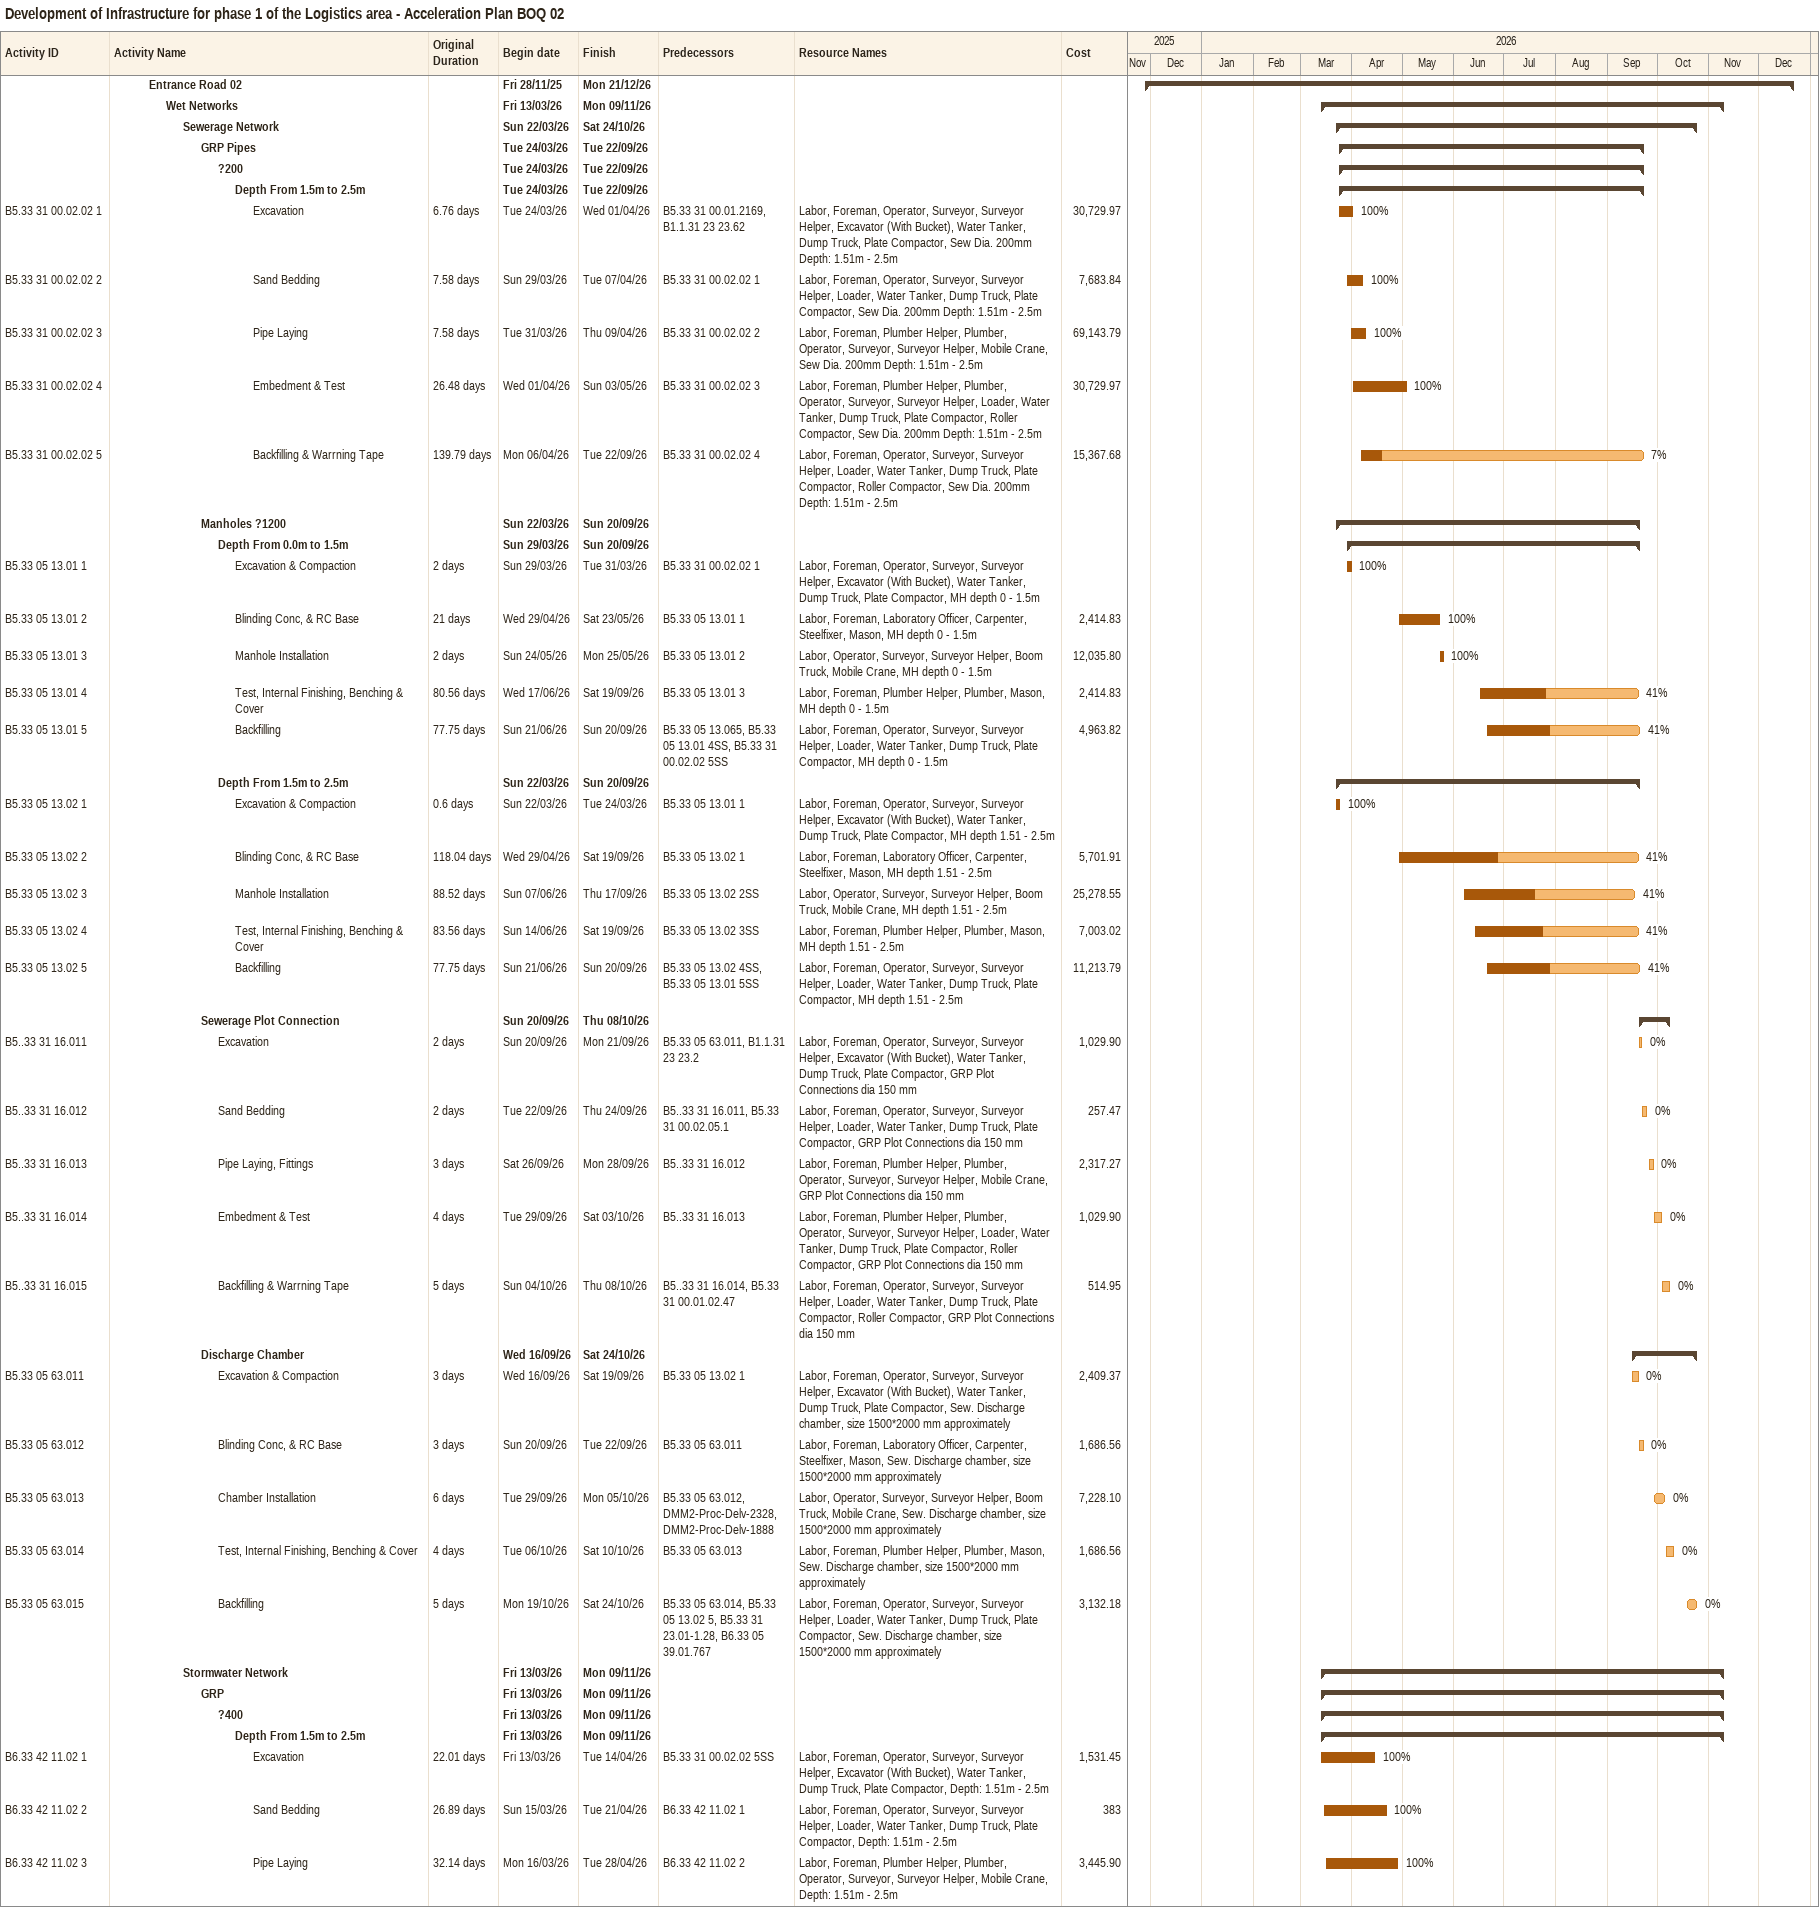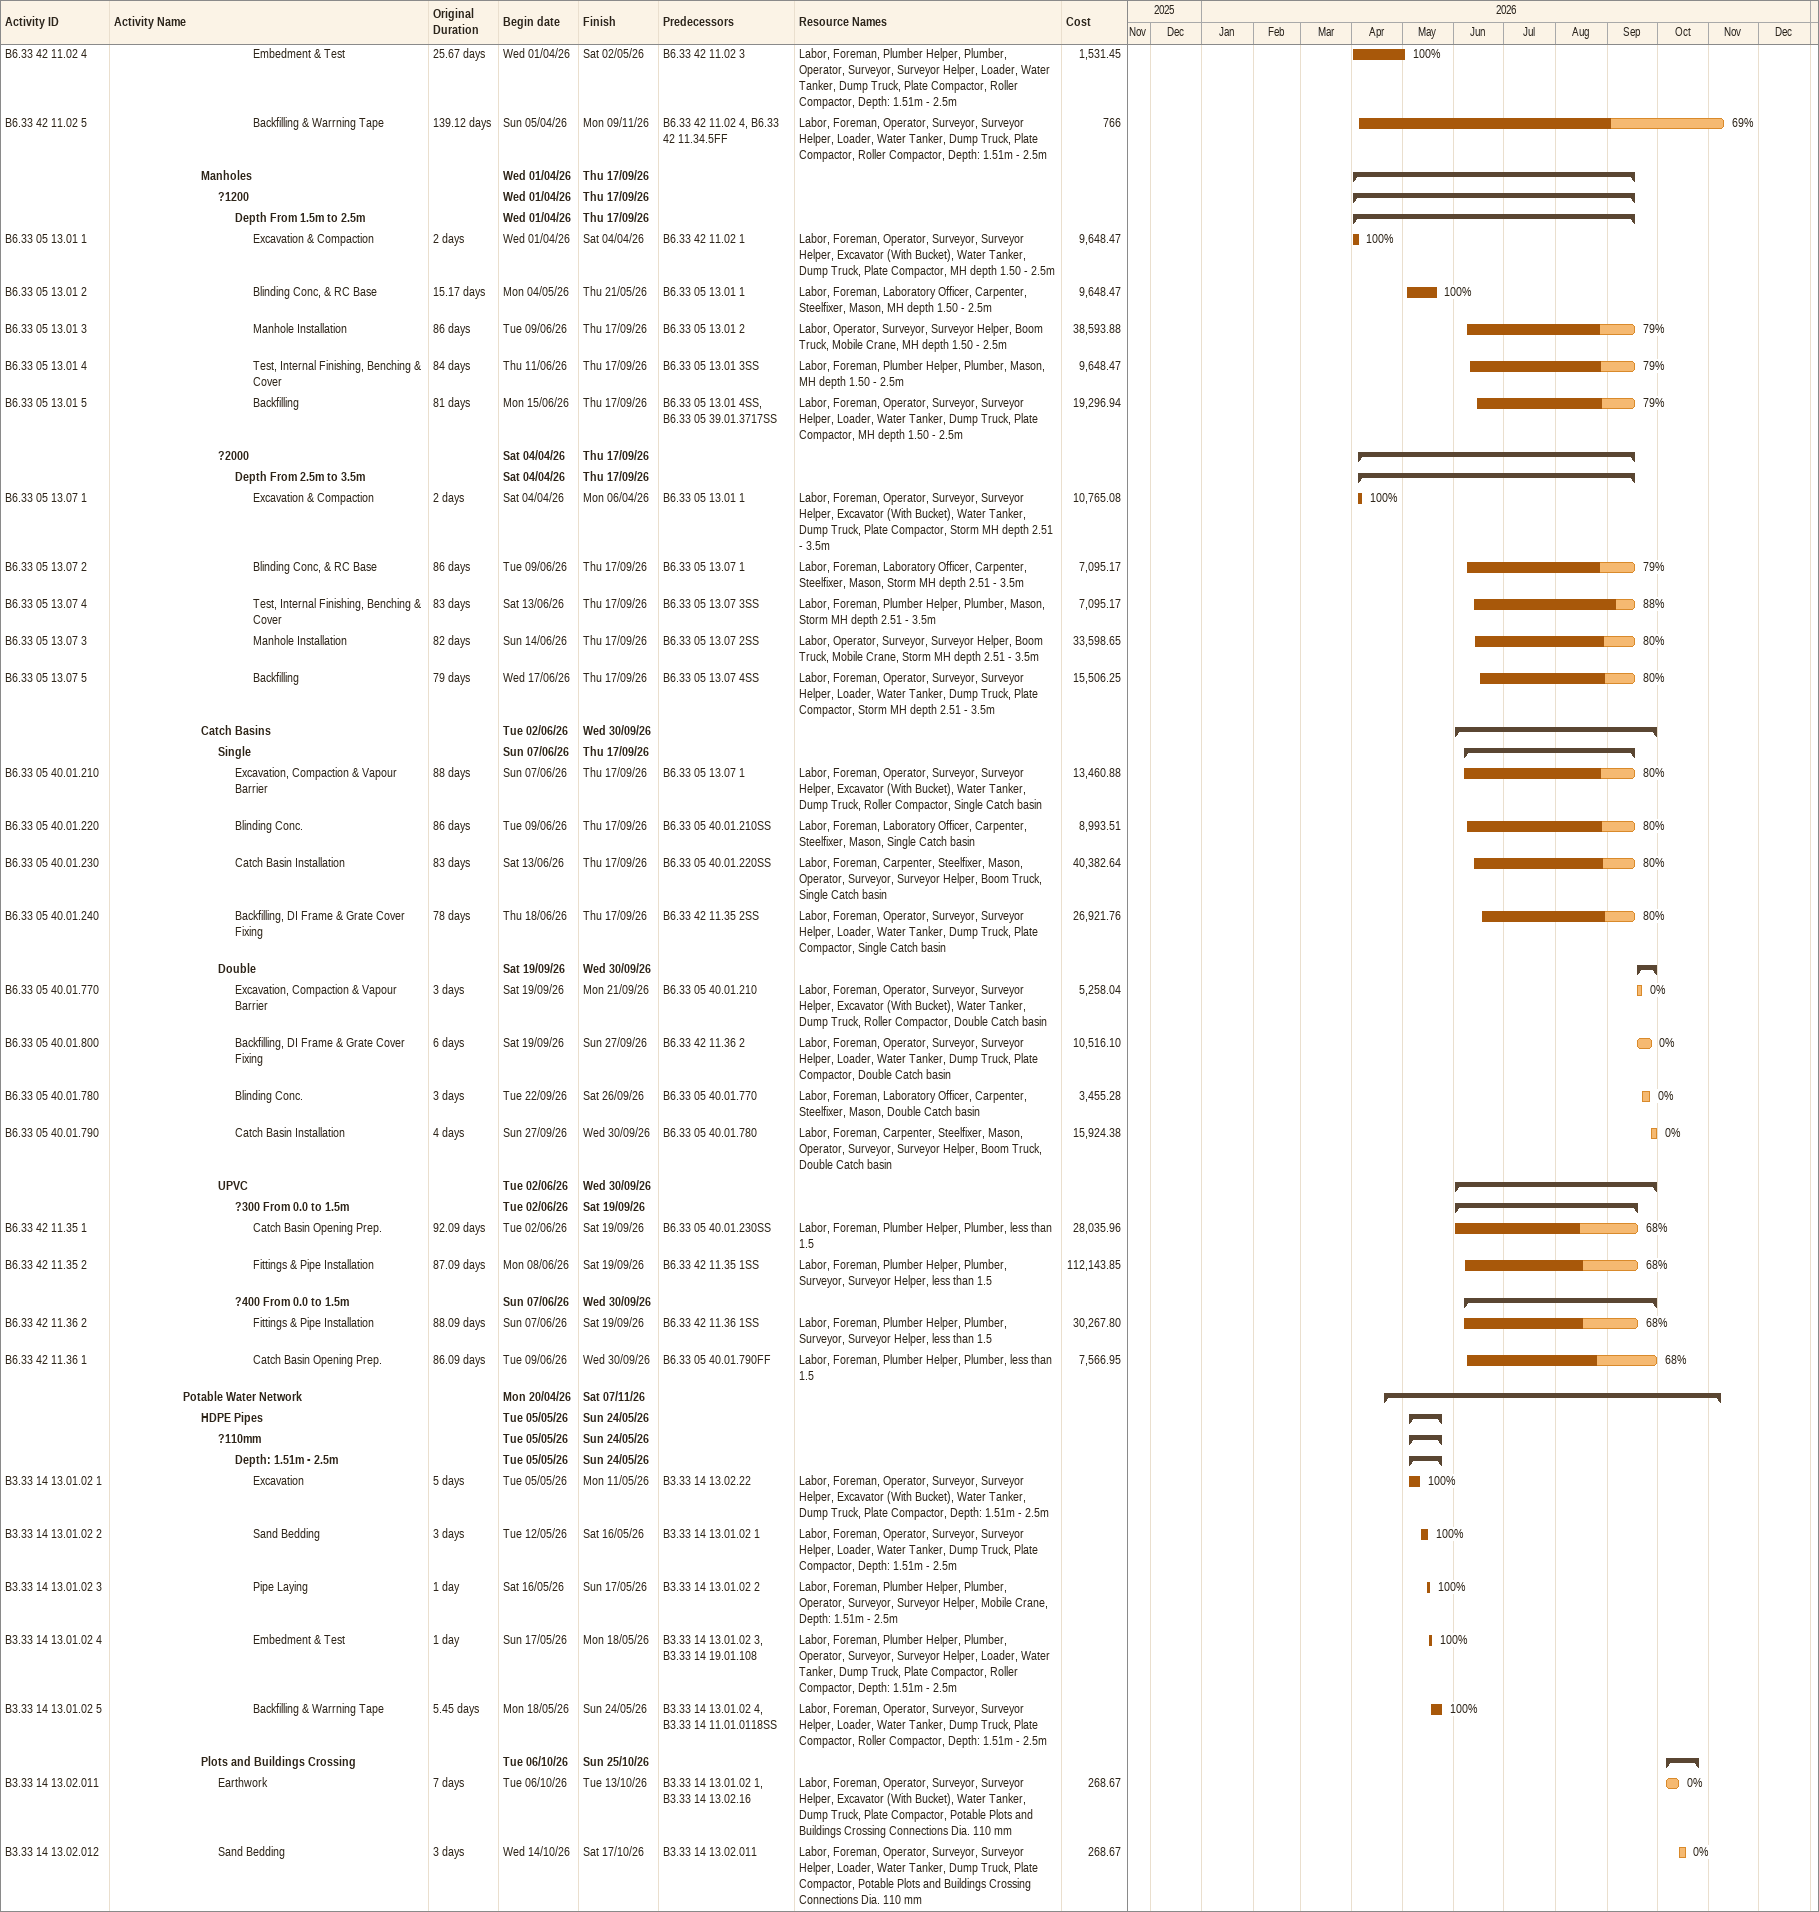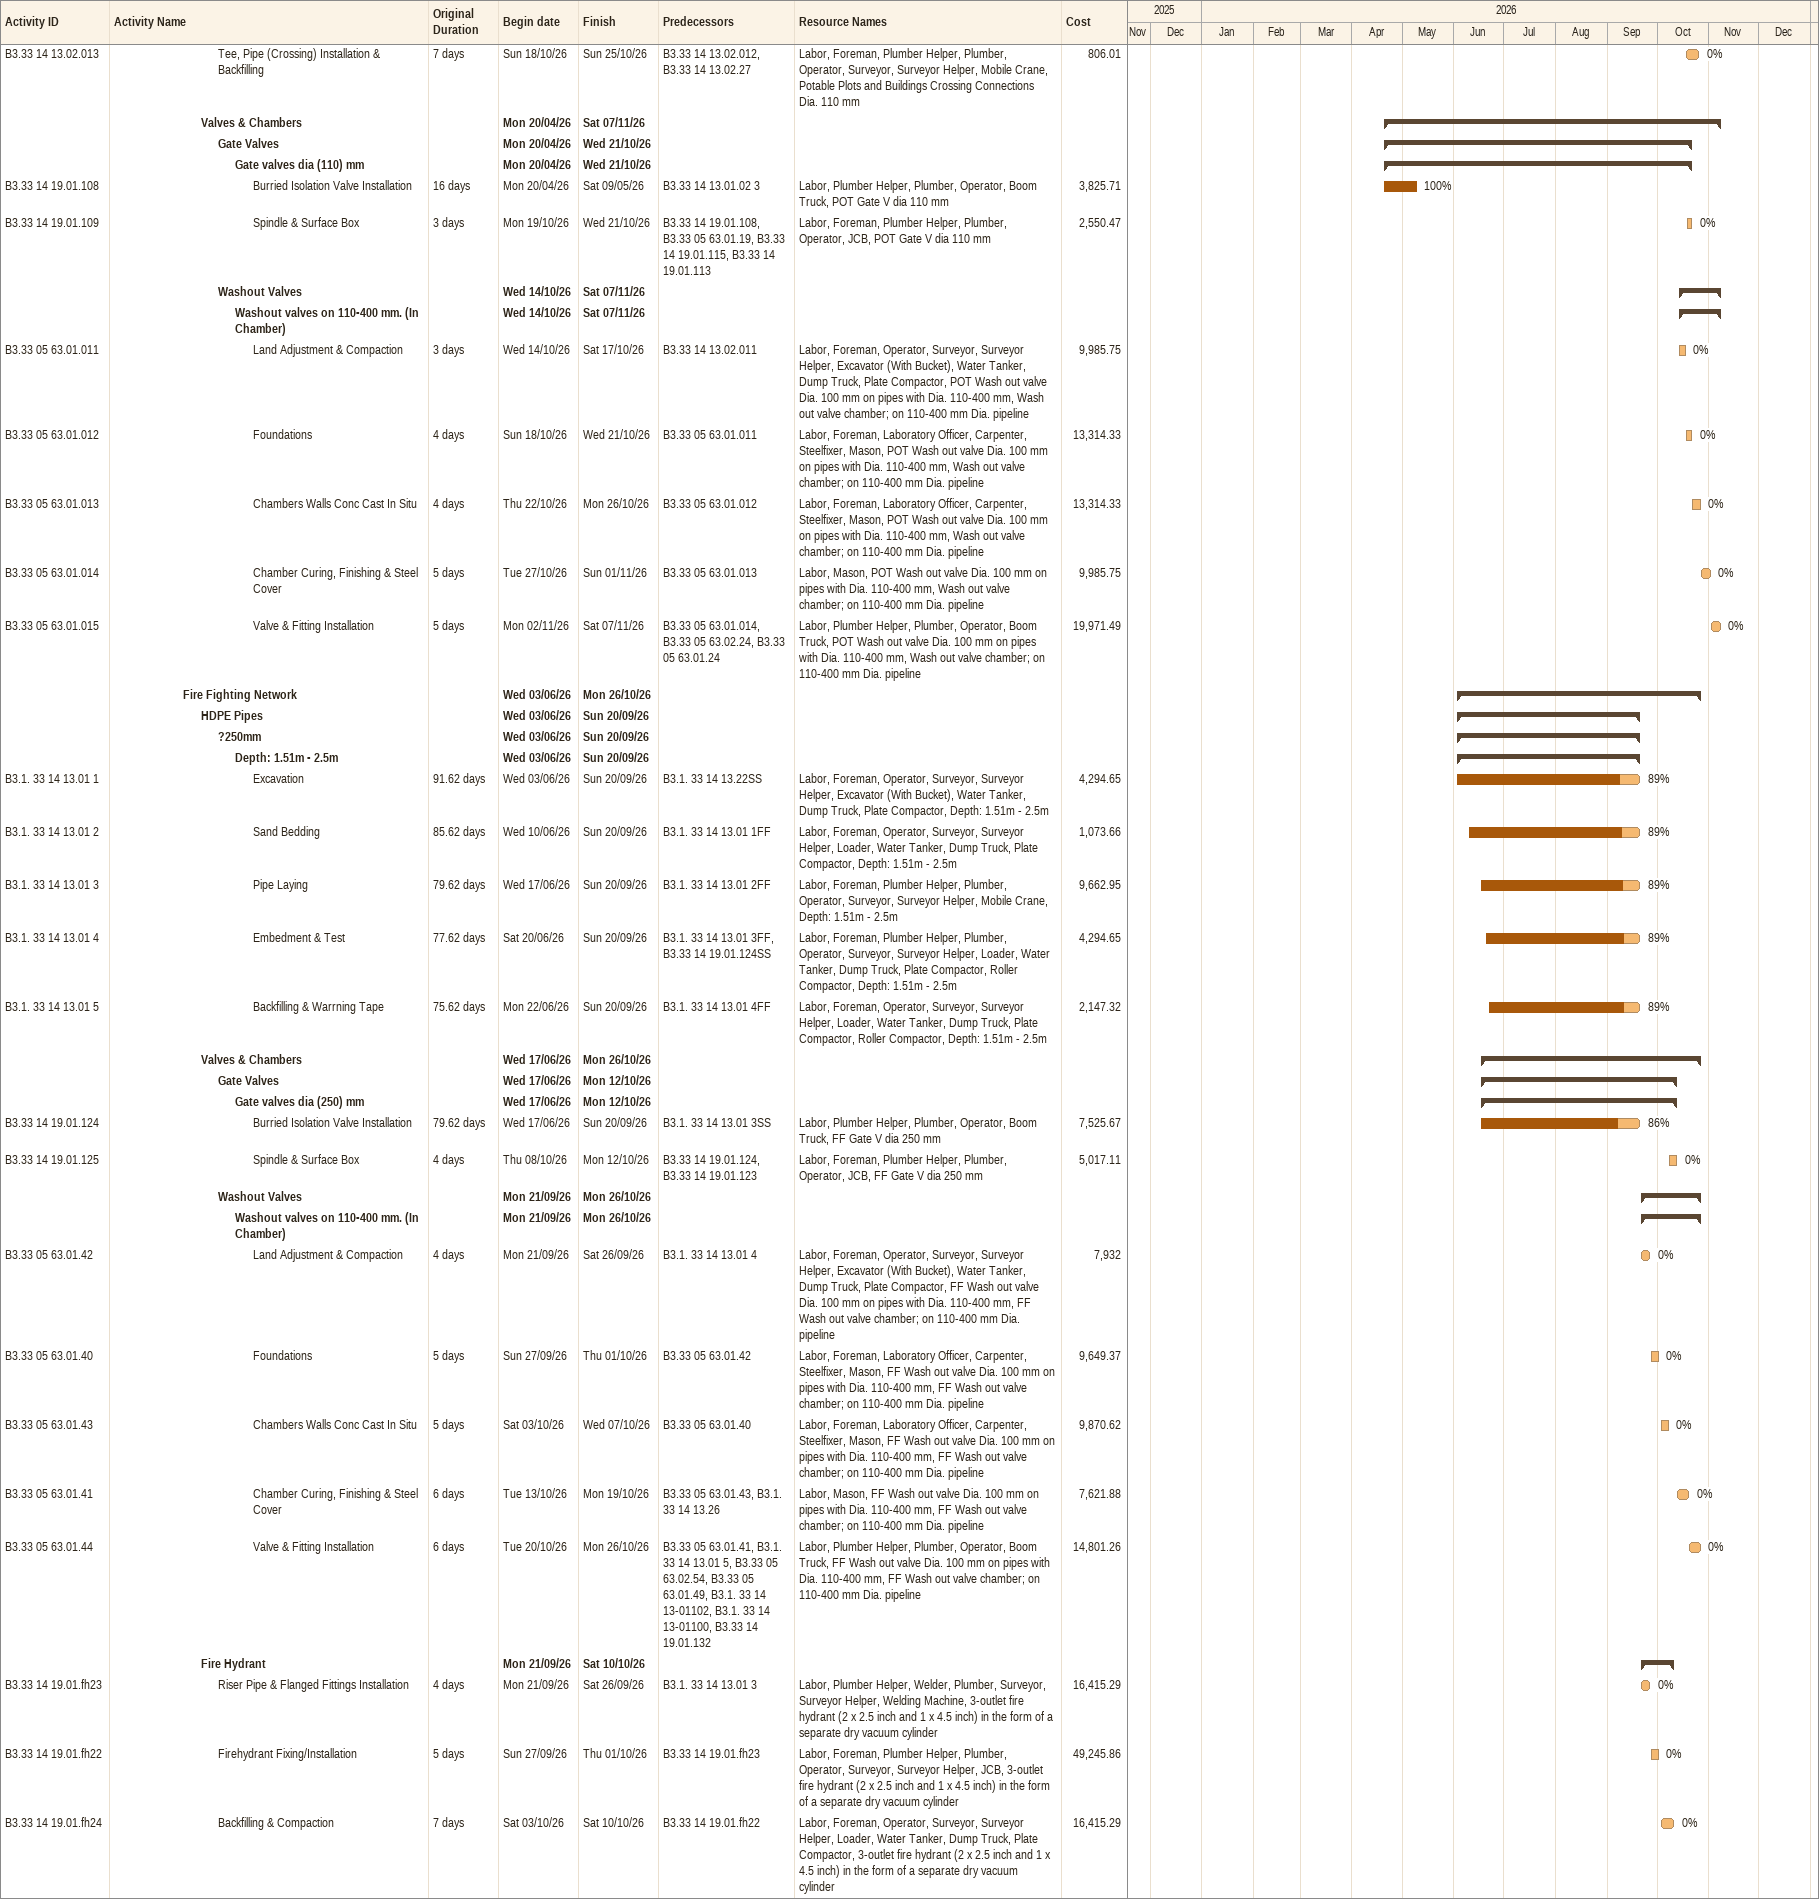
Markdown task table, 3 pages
Development of Infrastructure for phase 1 of the Logistics area - Acceleration Plan BOQ 02

| ID | Level | Task | Original duration | Start | Finish | Predecessors | Resources | % complete | Cost |
|---|---|---|---|---|---|---|---|---|---|
|  | 3 | **Entrance Road 02** |  | 2025-11-28 | 2026-12-21 |  |  |  |  |
|  | 4 | **Wet Networks** |  | 2026-03-13 | 2026-11-09 |  |  |  |  |
|  | 5 | **Sewerage Network** |  | 2026-03-22 | 2026-10-24 |  |  |  |  |
|  | 6 | **GRP Pipes** |  | 2026-03-24 | 2026-09-22 |  |  |  |  |
|  | 7 | **?200** |  | 2026-03-24 | 2026-09-22 |  |  |  |  |
|  | 8 | **Depth From 1.5m to 2.5m** |  | 2026-03-24 | 2026-09-22 |  |  |  |  |
| B5.33 31 00.02.02 1 | 9 | Excavation | 6.76d | 2026-03-24 | 2026-04-01 | B5.33 31 00.01.2169, B1.1.31 23 23.62 | Labor, Foreman, Operator, Surveyor, Surveyor Helper, Excavator (With Bucket), Water Tanker, Dump Truck, Plate Compactor, Sew Dia. 200mm Depth: 1.51m - 2.5m | 100 | 30729.97 |
| B5.33 31 00.02.02 2 | 9 | Sand Bedding | 7.58d | 2026-03-29 | 2026-04-07 | B5.33 31 00.02.02 1 | Labor, Foreman, Operator, Surveyor, Surveyor Helper, Loader, Water Tanker, Dump Truck, Plate Compactor, Sew Dia. 200mm Depth: 1.51m - 2.5m | 100 | 7683.84 |
| B5.33 31 00.02.02 3 | 9 | Pipe Laying | 7.58d | 2026-03-31 | 2026-04-09 | B5.33 31 00.02.02 2 | Labor, Foreman, Plumber Helper, Plumber, Operator, Surveyor, Surveyor Helper, Mobile Crane, Sew Dia. 200mm Depth: 1.51m - 2.5m | 100 | 69143.79 |
| B5.33 31 00.02.02 4 | 9 | Embedment & Test | 26.48d | 2026-04-01 | 2026-05-03 | B5.33 31 00.02.02 3 | Labor, Foreman, Plumber Helper, Plumber, Operator, Surveyor, Surveyor Helper, Loader, Water Tanker, Dump Truck, Plate Compactor, Roller Compactor, Sew Dia. 200mm Depth: 1.51m - 2.5m | 100 | 30729.97 |
| B5.33 31 00.02.02 5 | 9 | Backfilling & Warrning Tape | 139.79d | 2026-04-06 | 2026-09-22 | B5.33 31 00.02.02 4 | Labor, Foreman, Operator, Surveyor, Surveyor Helper, Loader, Water Tanker, Dump Truck, Plate Compactor, Roller Compactor, Sew Dia. 200mm Depth: 1.51m - 2.5m | 7 | 15367.68 |
|  | 6 | **Manholes ?1200** |  | 2026-03-22 | 2026-09-20 |  |  |  |  |
|  | 7 | **Depth From 0.0m to 1.5m** |  | 2026-03-29 | 2026-09-20 |  |  |  |  |
| B5.33 05 13.01 1 | 8 | Excavation & Compaction | 2d | 2026-03-29 | 2026-03-31 | B5.33 31 00.02.02 1 | Labor, Foreman, Operator, Surveyor, Surveyor Helper, Excavator (With Bucket), Water Tanker, Dump Truck, Plate Compactor, MH depth 0 - 1.5m | 100 |  |
| B5.33 05 13.01 2 | 8 | Blinding Conc, & RC Base | 21d | 2026-04-29 | 2026-05-23 | B5.33 05 13.01 1 | Labor, Foreman, Laboratory Officer, Carpenter, Steelfixer, Mason, MH depth 0 - 1.5m | 100 | 2414.83 |
| B5.33 05 13.01 3 | 8 | Manhole Installation | 2d | 2026-05-24 | 2026-05-25 | B5.33 05 13.01 2 | Labor, Operator, Surveyor, Surveyor Helper, Boom Truck, Mobile Crane, MH depth 0 - 1.5m | 100 | 12035.80 |
| B5.33 05 13.01 4 | 8 | Test, Internal Finishing, Benching & Cover | 80.56d | 2026-06-17 | 2026-09-19 | B5.33 05 13.01 3 | Labor, Foreman, Plumber Helper, Plumber, Mason, MH depth 0 - 1.5m | 41 | 2414.83 |
| B5.33 05 13.01 5 | 8 | Backfilling | 77.75d | 2026-06-21 | 2026-09-20 | B5.33 05 13.065, B5.33 05 13.01 4SS, B5.33 31 00.02.02 5SS | Labor, Foreman, Operator, Surveyor, Surveyor Helper, Loader, Water Tanker, Dump Truck, Plate Compactor, MH depth 0 - 1.5m | 41 | 4963.82 |
|  | 7 | **Depth From 1.5m to 2.5m** |  | 2026-03-22 | 2026-09-20 |  |  |  |  |
| B5.33 05 13.02 1 | 8 | Excavation & Compaction | 0.6d | 2026-03-22 | 2026-03-24 | B5.33 05 13.01 1 | Labor, Foreman, Operator, Surveyor, Surveyor Helper, Excavator (With Bucket), Water Tanker, Dump Truck, Plate Compactor, MH depth 1.51 - 2.5m | 100 |  |
| B5.33 05 13.02 2 | 8 | Blinding Conc, & RC Base | 118.04d | 2026-04-29 | 2026-09-19 | B5.33 05 13.02 1 | Labor, Foreman, Laboratory Officer, Carpenter, Steelfixer, Mason, MH depth 1.51 - 2.5m | 41 | 5701.91 |
| B5.33 05 13.02 3 | 8 | Manhole Installation | 88.52d | 2026-06-07 | 2026-09-17 | B5.33 05 13.02 2SS | Labor, Operator, Surveyor, Surveyor Helper, Boom Truck, Mobile Crane, MH depth 1.51 - 2.5m | 41 | 25278.55 |
| B5.33 05 13.02 4 | 8 | Test, Internal Finishing, Benching & Cover | 83.56d | 2026-06-14 | 2026-09-19 | B5.33 05 13.02 3SS | Labor, Foreman, Plumber Helper, Plumber, Mason, MH depth 1.51 - 2.5m | 41 | 7003.02 |
| B5.33 05 13.02 5 | 8 | Backfilling | 77.75d | 2026-06-21 | 2026-09-20 | B5.33 05 13.02 4SS, B5.33 05 13.01 5SS | Labor, Foreman, Operator, Surveyor, Surveyor Helper, Loader, Water Tanker, Dump Truck, Plate Compactor, MH depth 1.51 - 2.5m | 41 | 11213.79 |
|  | 6 | **Sewerage Plot Connection** |  | 2026-09-20 | 2026-10-08 |  |  |  |  |
| B5..33 31 16.011 | 7 | Excavation | 2d | 2026-09-20 | 2026-09-21 | B5.33 05 63.011, B1.1.31 23 23.2 | Labor, Foreman, Operator, Surveyor, Surveyor Helper, Excavator (With Bucket), Water Tanker, Dump Truck, Plate Compactor, GRP Plot Connections dia 150 mm | 0 | 1029.90 |
| B5..33 31 16.012 | 7 | Sand Bedding | 2d | 2026-09-22 | 2026-09-24 | B5..33 31 16.011, B5.33 31 00.02.05.1 | Labor, Foreman, Operator, Surveyor, Surveyor Helper, Loader, Water Tanker, Dump Truck, Plate Compactor, GRP Plot Connections dia 150 mm | 0 | 257.47 |
| B5..33 31 16.013 | 7 | Pipe Laying, Fittings | 3d | 2026-09-26 | 2026-09-28 | B5..33 31 16.012 | Labor, Foreman, Plumber Helper, Plumber, Operator, Surveyor, Surveyor Helper, Mobile Crane, GRP Plot Connections dia 150 mm | 0 | 2317.27 |
| B5..33 31 16.014 | 7 | Embedment & Test | 4d | 2026-09-29 | 2026-10-03 | B5..33 31 16.013 | Labor, Foreman, Plumber Helper, Plumber, Operator, Surveyor, Surveyor Helper, Loader, Water Tanker, Dump Truck, Plate Compactor, Roller Compactor, GRP Plot Connections dia 150 mm | 0 | 1029.90 |
| B5..33 31 16.015 | 7 | Backfilling & Warrning Tape | 5d | 2026-10-04 | 2026-10-08 | B5..33 31 16.014, B5.33 31 00.01.02.47 | Labor, Foreman, Operator, Surveyor, Surveyor Helper, Loader, Water Tanker, Dump Truck, Plate Compactor, Roller Compactor, GRP Plot Connections dia 150 mm | 0 | 514.95 |
|  | 6 | **Discharge Chamber** |  | 2026-09-16 | 2026-10-24 |  |  |  |  |
| B5.33 05 63.011 | 7 | Excavation & Compaction | 3d | 2026-09-16 | 2026-09-19 | B5.33 05 13.02 1 | Labor, Foreman, Operator, Surveyor, Surveyor Helper, Excavator (With Bucket), Water Tanker, Dump Truck, Plate Compactor, Sew. Discharge chamber, size 1500*2000 mm approximately | 0 | 2409.37 |
| B5.33 05 63.012 | 7 | Blinding Conc, & RC Base | 3d | 2026-09-20 | 2026-09-22 | B5.33 05 63.011 | Labor, Foreman, Laboratory Officer, Carpenter, Steelfixer, Mason, Sew. Discharge chamber, size 1500*2000 mm approximately | 0 | 1686.56 |
| B5.33 05 63.013 | 7 | Chamber Installation | 6d | 2026-09-29 | 2026-10-05 | B5.33 05 63.012, DMM2-Proc-Delv-2328, DMM2-Proc-Delv-1888 | Labor, Operator, Surveyor, Surveyor Helper, Boom Truck, Mobile Crane, Sew. Discharge chamber, size 1500*2000 mm approximately | 0 | 7228.10 |
| B5.33 05 63.014 | 7 | Test, Internal Finishing, Benching & Cover | 4d | 2026-10-06 | 2026-10-10 | B5.33 05 63.013 | Labor, Foreman, Plumber Helper, Plumber, Mason, Sew. Discharge chamber, size 1500*2000 mm approximately | 0 | 1686.56 |
| B5.33 05 63.015 | 7 | Backfilling | 5d | 2026-10-19 | 2026-10-24 | B5.33 05 63.014, B5.33 05 13.02 5, B5.33 31 23.01-1.28, B6.33 05 39.01.767 | Labor, Foreman, Operator, Surveyor, Surveyor Helper, Loader, Water Tanker, Dump Truck, Plate Compactor, Sew. Discharge chamber, size 1500*2000 mm approximately | 0 | 3132.18 |
|  | 5 | **Stormwater Network** |  | 2026-03-13 | 2026-11-09 |  |  |  |  |
|  | 6 | **GRP** |  | 2026-03-13 | 2026-11-09 |  |  |  |  |
|  | 7 | **?400** |  | 2026-03-13 | 2026-11-09 |  |  |  |  |
|  | 8 | **Depth From 1.5m to 2.5m** |  | 2026-03-13 | 2026-11-09 |  |  |  |  |
| B6.33 42 11.02 1 | 9 | Excavation | 22.01d | 2026-03-13 | 2026-04-14 | B5.33 31 00.02.02 5SS | Labor, Foreman, Operator, Surveyor, Surveyor Helper, Excavator (With Bucket), Water Tanker, Dump Truck, Plate Compactor, Depth: 1.51m - 2.5m | 100 | 1531.45 |
| B6.33 42 11.02 2 | 9 | Sand Bedding | 26.89d | 2026-03-15 | 2026-04-21 | B6.33 42 11.02 1 | Labor, Foreman, Operator, Surveyor, Surveyor Helper, Loader, Water Tanker, Dump Truck, Plate Compactor, Depth: 1.51m - 2.5m | 100 | 383 |
| B6.33 42 11.02 3 | 9 | Pipe Laying | 32.14d | 2026-03-16 | 2026-04-28 | B6.33 42 11.02 2 | Labor, Foreman, Plumber Helper, Plumber, Operator, Surveyor, Surveyor Helper, Mobile Crane, Depth: 1.51m - 2.5m | 100 | 3445.90 |
| B6.33 42 11.02 4 | 9 | Embedment & Test | 25.67d | 2026-04-01 | 2026-05-02 | B6.33 42 11.02 3 | Labor, Foreman, Plumber Helper, Plumber, Operator, Surveyor, Surveyor Helper, Loader, Water Tanker, Dump Truck, Plate Compactor, Roller Compactor, Depth: 1.51m - 2.5m | 100 | 1531.45 |
| B6.33 42 11.02 5 | 9 | Backfilling & Warrning Tape | 139.12d | 2026-04-05 | 2026-11-09 | B6.33 42 11.02 4, B6.33 42 11.34.5FF | Labor, Foreman, Operator, Surveyor, Surveyor Helper, Loader, Water Tanker, Dump Truck, Plate Compactor, Roller Compactor, Depth: 1.51m - 2.5m | 69 | 766 |
|  | 6 | **Manholes** |  | 2026-04-01 | 2026-09-17 |  |  |  |  |
|  | 7 | **?1200** |  | 2026-04-01 | 2026-09-17 |  |  |  |  |
|  | 8 | **Depth From 1.5m to 2.5m** |  | 2026-04-01 | 2026-09-17 |  |  |  |  |
| B6.33 05 13.01 1 | 9 | Excavation & Compaction | 2d | 2026-04-01 | 2026-04-04 | B6.33 42 11.02 1 | Labor, Foreman, Operator, Surveyor, Surveyor Helper, Excavator (With Bucket), Water Tanker, Dump Truck, Plate Compactor, MH depth 1.50 - 2.5m | 100 | 9648.47 |
| B6.33 05 13.01 2 | 9 | Blinding Conc, & RC Base | 15.17d | 2026-05-04 | 2026-05-21 | B6.33 05 13.01 1 | Labor, Foreman, Laboratory Officer, Carpenter, Steelfixer, Mason, MH depth 1.50 - 2.5m | 100 | 9648.47 |
| B6.33 05 13.01 3 | 9 | Manhole Installation | 86d | 2026-06-09 | 2026-09-17 | B6.33 05 13.01 2 | Labor, Operator, Surveyor, Surveyor Helper, Boom Truck, Mobile Crane, MH depth 1.50 - 2.5m | 79 | 38593.88 |
| B6.33 05 13.01 4 | 9 | Test, Internal Finishing, Benching & Cover | 84d | 2026-06-11 | 2026-09-17 | B6.33 05 13.01 3SS | Labor, Foreman, Plumber Helper, Plumber, Mason, MH depth 1.50 - 2.5m | 79 | 9648.47 |
| B6.33 05 13.01 5 | 9 | Backfilling | 81d | 2026-06-15 | 2026-09-17 | B6.33 05 13.01 4SS, B6.33 05 39.01.3717SS | Labor, Foreman, Operator, Surveyor, Surveyor Helper, Loader, Water Tanker, Dump Truck, Plate Compactor, MH depth 1.50 - 2.5m | 79 | 19296.94 |
|  | 7 | **?2000** |  | 2026-04-04 | 2026-09-17 |  |  |  |  |
|  | 8 | **Depth From 2.5m to 3.5m** |  | 2026-04-04 | 2026-09-17 |  |  |  |  |
| B6.33 05 13.07 1 | 9 | Excavation & Compaction | 2d | 2026-04-04 | 2026-04-06 | B6.33 05 13.01 1 | Labor, Foreman, Operator, Surveyor, Surveyor Helper, Excavator (With Bucket), Water Tanker, Dump Truck, Plate Compactor, Storm MH depth 2.51 - 3.5m | 100 | 10765.08 |
| B6.33 05 13.07 2 | 9 | Blinding Conc, & RC Base | 86d | 2026-06-09 | 2026-09-17 | B6.33 05 13.07 1 | Labor, Foreman, Laboratory Officer, Carpenter, Steelfixer, Mason, Storm MH depth 2.51 - 3.5m | 79 | 7095.17 |
| B6.33 05 13.07 4 | 9 | Test, Internal Finishing, Benching & Cover | 83d | 2026-06-13 | 2026-09-17 | B6.33 05 13.07 3SS | Labor, Foreman, Plumber Helper, Plumber, Mason, Storm MH depth 2.51 - 3.5m | 88 | 7095.17 |
| B6.33 05 13.07 3 | 9 | Manhole Installation | 82d | 2026-06-14 | 2026-09-17 | B6.33 05 13.07 2SS | Labor, Operator, Surveyor, Surveyor Helper, Boom Truck, Mobile Crane, Storm MH depth 2.51 - 3.5m | 80 | 33598.65 |
| B6.33 05 13.07 5 | 9 | Backfilling | 79d | 2026-06-17 | 2026-09-17 | B6.33 05 13.07 4SS | Labor, Foreman, Operator, Surveyor, Surveyor Helper, Loader, Water Tanker, Dump Truck, Plate Compactor, Storm MH depth 2.51 - 3.5m | 80 | 15506.25 |
|  | 6 | **Catch Basins** |  | 2026-06-02 | 2026-09-30 |  |  |  |  |
|  | 7 | **Single** |  | 2026-06-07 | 2026-09-17 |  |  |  |  |
| B6.33 05 40.01.210 | 8 | Excavation, Compaction & Vapour Barrier | 88d | 2026-06-07 | 2026-09-17 | B6.33 05 13.07 1 | Labor, Foreman, Operator, Surveyor, Surveyor Helper, Excavator (With Bucket), Water Tanker, Dump Truck, Roller Compactor, Single Catch basin | 80 | 13460.88 |
| B6.33 05 40.01.220 | 8 | Blinding Conc. | 86d | 2026-06-09 | 2026-09-17 | B6.33 05 40.01.210SS | Labor, Foreman, Laboratory Officer, Carpenter, Steelfixer, Mason, Single Catch basin | 80 | 8993.51 |
| B6.33 05 40.01.230 | 8 | Catch Basin Installation | 83d | 2026-06-13 | 2026-09-17 | B6.33 05 40.01.220SS | Labor, Foreman, Carpenter, Steelfixer, Mason, Operator, Surveyor, Surveyor Helper, Boom Truck, Single Catch basin | 80 | 40382.64 |
| B6.33 05 40.01.240 | 8 | Backfilling, DI Frame & Grate Cover Fixing | 78d | 2026-06-18 | 2026-09-17 | B6.33 42 11.35 2SS | Labor, Foreman, Operator, Surveyor, Surveyor Helper, Loader, Water Tanker, Dump Truck, Plate Compactor, Single Catch basin | 80 | 26921.76 |
|  | 7 | **Double** |  | 2026-09-19 | 2026-09-30 |  |  |  |  |
| B6.33 05 40.01.770 | 8 | Excavation, Compaction & Vapour Barrier | 3d | 2026-09-19 | 2026-09-21 | B6.33 05 40.01.210 | Labor, Foreman, Operator, Surveyor, Surveyor Helper, Excavator (With Bucket), Water Tanker, Dump Truck, Roller Compactor, Double Catch basin | 0 | 5258.04 |
| B6.33 05 40.01.800 | 8 | Backfilling, DI Frame & Grate Cover Fixing | 6d | 2026-09-19 | 2026-09-27 | B6.33 42 11.36 2 | Labor, Foreman, Operator, Surveyor, Surveyor Helper, Loader, Water Tanker, Dump Truck, Plate Compactor, Double Catch basin | 0 | 10516.10 |
| B6.33 05 40.01.780 | 8 | Blinding Conc. | 3d | 2026-09-22 | 2026-09-26 | B6.33 05 40.01.770 | Labor, Foreman, Laboratory Officer, Carpenter, Steelfixer, Mason, Double Catch basin | 0 | 3455.28 |
| B6.33 05 40.01.790 | 8 | Catch Basin Installation | 4d | 2026-09-27 | 2026-09-30 | B6.33 05 40.01.780 | Labor, Foreman, Carpenter, Steelfixer, Mason, Operator, Surveyor, Surveyor Helper, Boom Truck, Double Catch basin | 0 | 15924.38 |
|  | 7 | **UPVC** |  | 2026-06-02 | 2026-09-30 |  |  |  |  |
|  | 8 | **?300 From 0.0 to 1.5m** |  | 2026-06-02 | 2026-09-19 |  |  |  |  |
| B6.33 42 11.35 1 | 9 | Catch Basin Opening Prep. | 92.09d | 2026-06-02 | 2026-09-19 | B6.33 05 40.01.230SS | Labor, Foreman, Plumber Helper, Plumber, less than 1.5 | 68 | 28035.96 |
| B6.33 42 11.35 2 | 9 | Fittings & Pipe Installation | 87.09d | 2026-06-08 | 2026-09-19 | B6.33 42 11.35 1SS | Labor, Foreman, Plumber Helper, Plumber, Surveyor, Surveyor Helper, less than 1.5 | 68 | 112143.85 |
|  | 8 | **?400 From 0.0 to 1.5m** |  | 2026-06-07 | 2026-09-30 |  |  |  |  |
| B6.33 42 11.36 2 | 9 | Fittings & Pipe Installation | 88.09d | 2026-06-07 | 2026-09-19 | B6.33 42 11.36 1SS | Labor, Foreman, Plumber Helper, Plumber, Surveyor, Surveyor Helper, less than 1.5 | 68 | 30267.80 |
| B6.33 42 11.36 1 | 9 | Catch Basin Opening Prep. | 86.09d | 2026-06-09 | 2026-09-30 | B6.33 05 40.01.790FF | Labor, Foreman, Plumber Helper, Plumber, less than 1.5 | 68 | 7566.95 |
|  | 5 | **Potable Water Network** |  | 2026-04-20 | 2026-11-07 |  |  |  |  |
|  | 6 | **HDPE Pipes** |  | 2026-05-05 | 2026-05-24 |  |  |  |  |
|  | 7 | **?110mm** |  | 2026-05-05 | 2026-05-24 |  |  |  |  |
|  | 8 | **Depth: 1.51m - 2.5m** |  | 2026-05-05 | 2026-05-24 |  |  |  |  |
| B3.33 14 13.01.02 1 | 9 | Excavation | 5d | 2026-05-05 | 2026-05-11 | B3.33 14 13.02.22 | Labor, Foreman, Operator, Surveyor, Surveyor Helper, Excavator (With Bucket), Water Tanker, Dump Truck, Plate Compactor, Depth: 1.51m - 2.5m | 100 |  |
| B3.33 14 13.01.02 2 | 9 | Sand Bedding | 3d | 2026-05-12 | 2026-05-16 | B3.33 14 13.01.02 1 | Labor, Foreman, Operator, Surveyor, Surveyor Helper, Loader, Water Tanker, Dump Truck, Plate Compactor, Depth: 1.51m - 2.5m | 100 |  |
| B3.33 14 13.01.02 3 | 9 | Pipe Laying | 1d | 2026-05-16 | 2026-05-17 | B3.33 14 13.01.02 2 | Labor, Foreman, Plumber Helper, Plumber, Operator, Surveyor, Surveyor Helper, Mobile Crane, Depth: 1.51m - 2.5m | 100 |  |
| B3.33 14 13.01.02 4 | 9 | Embedment & Test | 1d | 2026-05-17 | 2026-05-18 | B3.33 14 13.01.02 3, B3.33 14 19.01.108 | Labor, Foreman, Plumber Helper, Plumber, Operator, Surveyor, Surveyor Helper, Loader, Water Tanker, Dump Truck, Plate Compactor, Roller Compactor, Depth: 1.51m - 2.5m | 100 |  |
| B3.33 14 13.01.02 5 | 9 | Backfilling & Warrning Tape | 5.45d | 2026-05-18 | 2026-05-24 | B3.33 14 13.01.02 4, B3.33 14 11.01.0118SS | Labor, Foreman, Operator, Surveyor, Surveyor Helper, Loader, Water Tanker, Dump Truck, Plate Compactor, Roller Compactor, Depth: 1.51m - 2.5m | 100 |  |
|  | 6 | **Plots and Buildings Crossing** |  | 2026-10-06 | 2026-10-25 |  |  |  |  |
| B3.33 14 13.02.011 | 7 | Earthwork | 7d | 2026-10-06 | 2026-10-13 | B3.33 14 13.01.02 1, B3.33 14 13.02.16 | Labor, Foreman, Operator, Surveyor, Surveyor Helper, Excavator (With Bucket), Water Tanker, Dump Truck, Plate Compactor, Potable Plots and Buildings Crossing Connections Dia. 110 mm | 0 | 268.67 |
| B3.33 14 13.02.012 | 7 | Sand Bedding | 3d | 2026-10-14 | 2026-10-17 | B3.33 14 13.02.011 | Labor, Foreman, Operator, Surveyor, Surveyor Helper, Loader, Water Tanker, Dump Truck, Plate Compactor, Potable Plots and Buildings Crossing Connections Dia. 110 mm | 0 | 268.67 |
| B3.33 14 13.02.013 | 7 | Tee, Pipe (Crossing) Installation & Backfilling | 7d | 2026-10-18 | 2026-10-25 | B3.33 14 13.02.012, B3.33 14 13.02.27 | Labor, Foreman, Plumber Helper, Plumber, Operator, Surveyor, Surveyor Helper, Mobile Crane, Potable Plots and Buildings Crossing Connections Dia. 110 mm | 0 | 806.01 |
|  | 6 | **Valves & Chambers** |  | 2026-04-20 | 2026-11-07 |  |  |  |  |
|  | 7 | **Gate Valves** |  | 2026-04-20 | 2026-10-21 |  |  |  |  |
|  | 8 | **Gate valves dia (110) mm** |  | 2026-04-20 | 2026-10-21 |  |  |  |  |
| B3.33 14 19.01.108 | 9 | Burried Isolation Valve Installation | 16d | 2026-04-20 | 2026-05-09 | B3.33 14 13.01.02 3 | Labor, Plumber Helper, Plumber, Operator, Boom Truck, POT Gate V dia 110 mm | 100 | 3825.71 |
| B3.33 14 19.01.109 | 9 | Spindle & Surface Box | 3d | 2026-10-19 | 2026-10-21 | B3.33 14 19.01.108, B3.33 05 63.01.19, B3.33 14 19.01.115, B3.33 14 19.01.113 | Labor, Foreman, Plumber Helper, Plumber, Operator, JCB, POT Gate V dia 110 mm | 0 | 2550.47 |
|  | 7 | **Washout Valves** |  | 2026-10-14 | 2026-11-07 |  |  |  |  |
|  | 8 | **Washout valves on 110-400 mm. (In Chamber)** |  | 2026-10-14 | 2026-11-07 |  |  |  |  |
| B3.33 05 63.01.011 | 9 | Land Adjustment & Compaction | 3d | 2026-10-14 | 2026-10-17 | B3.33 14 13.02.011 | Labor, Foreman, Operator, Surveyor, Surveyor Helper, Excavator (With Bucket), Water Tanker, Dump Truck, Plate Compactor, POT Wash out valve Dia. 100 mm on pipes with Dia. 110-400 mm, Wash out valve chamber; on 110-400 mm Dia. pipeline | 0 | 9985.75 |
| B3.33 05 63.01.012 | 9 | Foundations | 4d | 2026-10-18 | 2026-10-21 | B3.33 05 63.01.011 | Labor, Foreman, Laboratory Officer, Carpenter, Steelfixer, Mason, POT Wash out valve Dia. 100 mm on pipes with Dia. 110-400 mm, Wash out valve chamber; on 110-400 mm Dia. pipeline | 0 | 13314.33 |
| B3.33 05 63.01.013 | 9 | Chambers Walls Conc Cast In Situ | 4d | 2026-10-22 | 2026-10-26 | B3.33 05 63.01.012 | Labor, Foreman, Laboratory Officer, Carpenter, Steelfixer, Mason, POT Wash out valve Dia. 100 mm on pipes with Dia. 110-400 mm, Wash out valve chamber; on 110-400 mm Dia. pipeline | 0 | 13314.33 |
| B3.33 05 63.01.014 | 9 | Chamber Curing, Finishing & Steel Cover | 5d | 2026-10-27 | 2026-11-01 | B3.33 05 63.01.013 | Labor, Mason, POT Wash out valve Dia. 100 mm on pipes with Dia. 110-400 mm, Wash out valve chamber; on 110-400 mm Dia. pipeline | 0 | 9985.75 |
| B3.33 05 63.01.015 | 9 | Valve & Fitting Installation | 5d | 2026-11-02 | 2026-11-07 | B3.33 05 63.01.014, B3.33 05 63.02.24, B3.33 05 63.01.24 | Labor, Plumber Helper, Plumber, Operator, Boom Truck, POT Wash out valve Dia. 100 mm on pipes with Dia. 110-400 mm, Wash out valve chamber; on 110-400 mm Dia. pipeline | 0 | 19971.49 |
|  | 5 | **Fire Fighting Network** |  | 2026-06-03 | 2026-10-26 |  |  |  |  |
|  | 6 | **HDPE Pipes** |  | 2026-06-03 | 2026-09-20 |  |  |  |  |
|  | 7 | **?250mm** |  | 2026-06-03 | 2026-09-20 |  |  |  |  |
|  | 8 | **Depth: 1.51m - 2.5m** |  | 2026-06-03 | 2026-09-20 |  |  |  |  |
| B3.1. 33 14 13.01 1 | 9 | Excavation | 91.62d | 2026-06-03 | 2026-09-20 | B3.1. 33 14 13.22SS | Labor, Foreman, Operator, Surveyor, Surveyor Helper, Excavator (With Bucket), Water Tanker, Dump Truck, Plate Compactor, Depth: 1.51m - 2.5m | 89 | 4294.65 |
| B3.1. 33 14 13.01 2 | 9 | Sand Bedding | 85.62d | 2026-06-10 | 2026-09-20 | B3.1. 33 14 13.01 1FF | Labor, Foreman, Operator, Surveyor, Surveyor Helper, Loader, Water Tanker, Dump Truck, Plate Compactor, Depth: 1.51m - 2.5m | 89 | 1073.66 |
| B3.1. 33 14 13.01 3 | 9 | Pipe Laying | 79.62d | 2026-06-17 | 2026-09-20 | B3.1. 33 14 13.01 2FF | Labor, Foreman, Plumber Helper, Plumber, Operator, Surveyor, Surveyor Helper, Mobile Crane, Depth: 1.51m - 2.5m | 89 | 9662.95 |
| B3.1. 33 14 13.01 4 | 9 | Embedment & Test | 77.62d | 2026-06-20 | 2026-09-20 | B3.1. 33 14 13.01 3FF, B3.33 14 19.01.124SS | Labor, Foreman, Plumber Helper, Plumber, Operator, Surveyor, Surveyor Helper, Loader, Water Tanker, Dump Truck, Plate Compactor, Roller Compactor, Depth: 1.51m - 2.5m | 89 | 4294.65 |
| B3.1. 33 14 13.01 5 | 9 | Backfilling & Warrning Tape | 75.62d | 2026-06-22 | 2026-09-20 | B3.1. 33 14 13.01 4FF | Labor, Foreman, Operator, Surveyor, Surveyor Helper, Loader, Water Tanker, Dump Truck, Plate Compactor, Roller Compactor, Depth: 1.51m - 2.5m | 89 | 2147.32 |
|  | 6 | **Valves & Chambers** |  | 2026-06-17 | 2026-10-26 |  |  |  |  |
|  | 7 | **Gate Valves** |  | 2026-06-17 | 2026-10-12 |  |  |  |  |
|  | 8 | **Gate valves dia (250) mm** |  | 2026-06-17 | 2026-10-12 |  |  |  |  |
| B3.33 14 19.01.124 | 9 | Burried Isolation Valve Installation | 79.62d | 2026-06-17 | 2026-09-20 | B3.1. 33 14 13.01 3SS | Labor, Plumber Helper, Plumber, Operator, Boom Truck, FF Gate V dia 250 mm | 86 | 7525.67 |
| B3.33 14 19.01.125 | 9 | Spindle & Surface Box | 4d | 2026-10-08 | 2026-10-12 | B3.33 14 19.01.124, B3.33 14 19.01.123 | Labor, Foreman, Plumber Helper, Plumber, Operator, JCB, FF Gate V dia 250 mm | 0 | 5017.11 |
|  | 7 | **Washout Valves** |  | 2026-09-21 | 2026-10-26 |  |  |  |  |
|  | 8 | **Washout valves on 110-400 mm. (In Chamber)** |  | 2026-09-21 | 2026-10-26 |  |  |  |  |
| B3.33 05 63.01.42 | 9 | Land Adjustment & Compaction | 4d | 2026-09-21 | 2026-09-26 | B3.1. 33 14 13.01 4 | Labor, Foreman, Operator, Surveyor, Surveyor Helper, Excavator (With Bucket), Water Tanker, Dump Truck, Plate Compactor, FF Wash out valve Dia. 100 mm on pipes with Dia. 110-400 mm, FF Wash out valve chamber; on 110-400 mm Dia. pipeline | 0 | 7932 |
| B3.33 05 63.01.40 | 9 | Foundations | 5d | 2026-09-27 | 2026-10-01 | B3.33 05 63.01.42 | Labor, Foreman, Laboratory Officer, Carpenter, Steelfixer, Mason, FF Wash out valve Dia. 100 mm on pipes with Dia. 110-400 mm, FF Wash out valve chamber; on 110-400 mm Dia. pipeline | 0 | 9649.37 |
| B3.33 05 63.01.43 | 9 | Chambers Walls Conc Cast In Situ | 5d | 2026-10-03 | 2026-10-07 | B3.33 05 63.01.40 | Labor, Foreman, Laboratory Officer, Carpenter, Steelfixer, Mason, FF Wash out valve Dia. 100 mm on pipes with Dia. 110-400 mm, FF Wash out valve chamber; on 110-400 mm Dia. pipeline | 0 | 9870.62 |
| B3.33 05 63.01.41 | 9 | Chamber Curing, Finishing & Steel Cover | 6d | 2026-10-13 | 2026-10-19 | B3.33 05 63.01.43, B3.1. 33 14 13.26 | Labor, Mason, FF Wash out valve Dia. 100 mm on pipes with Dia. 110-400 mm, FF Wash out valve chamber; on 110-400 mm Dia. pipeline | 0 | 7621.88 |
| B3.33 05 63.01.44 | 9 | Valve & Fitting Installation | 6d | 2026-10-20 | 2026-10-26 | B3.33 05 63.01.41, B3.1. 33 14 13.01 5, B3.33 05 63.02.54, B3.33 05 63.01.49, B3.1. 33 14 13-01102, B3.1. 33 14 13-01100, B3.33 14 19.01.132 | Labor, Plumber Helper, Plumber, Operator, Boom Truck, FF Wash out valve Dia. 100 mm on pipes with Dia. 110-400 mm, FF Wash out valve chamber; on 110-400 mm Dia. pipeline | 0 | 14801.26 |
|  | 6 | **Fire Hydrant** |  | 2026-09-21 | 2026-10-10 |  |  |  |  |
| B3.33 14 19.01.fh23 | 7 | Riser Pipe & Flanged Fittings Installation | 4d | 2026-09-21 | 2026-09-26 | B3.1. 33 14 13.01 3 | Labor, Plumber Helper, Welder, Plumber, Surveyor, Surveyor Helper, Welding Machine, 3-outlet fire hydrant (2 x 2.5 inch and 1 x 4.5 inch) in the form of a separate dry vacuum cylinder | 0 | 16415.29 |
| B3.33 14 19.01.fh22 | 7 | Firehydrant Fixing/Installation | 5d | 2026-09-27 | 2026-10-01 | B3.33 14 19.01.fh23 | Labor, Foreman, Plumber Helper, Plumber, Operator, Surveyor, Surveyor Helper, JCB, 3-outlet fire hydrant (2 x 2.5 inch and 1 x 4.5 inch) in the form of a separate dry vacuum cylinder | 0 | 49245.86 |
| B3.33 14 19.01.fh24 | 7 | Backfilling & Compaction | 7d | 2026-10-03 | 2026-10-10 | B3.33 14 19.01.fh22 | Labor, Foreman, Operator, Surveyor, Surveyor Helper, Loader, Water Tanker, Dump Truck, Plate Compactor, 3-outlet fire hydrant (2 x 2.5 inch and 1 x 4.5 inch) in the form of a separate dry vacuum cylinder | 0 | 16415.29 |
